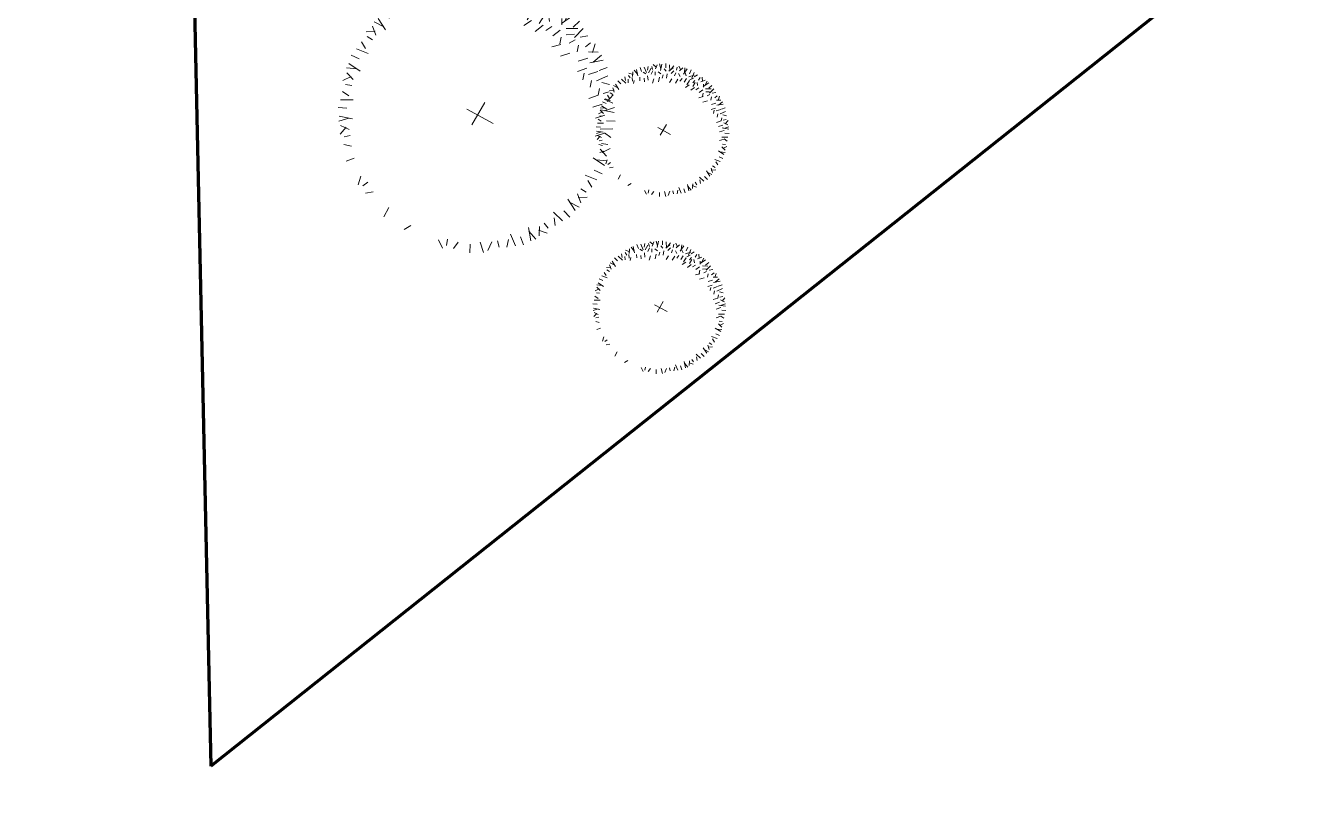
# Model space of a CAD drawing. Header units: millimetres. Extents: x 111 to 1506, y 14 to 566.
# Drawn here: x 221.747 to 224.161, y 181.405 to 182.878 of the extents above; entities that cross this region are included whole.
import ezdxf

# ---------------------------------------------------------------- set-up
doc = ezdxf.new("R2010")
doc.units = ezdxf.units.MM
doc.layers.add('ARB-CERCO', color=97, linetype='Continuous', lineweight=5)
doc.layers.add('G', color=254, linetype='Continuous', lineweight=5)

# ---------------------------------------------------------------- blocks, each defined once
blk = doc.blocks.new('A$C05551F4C')
at = {"color": 0, "linetype": 'ByBlock'}
for p, q in [((-0.1148, 0.2892), (-0.113, 0.3077)), ((-0.0892, 0.2954), (-0.0948, 0.3098)), ((-0.0896, 0.3199), (-0.0714, 0.308)), ((-0.0692, 0.3215), (-0.0758, 0.2998)), ((-0.0594, 0.3274), (-0.0488, 0.3042)), ((-0.0497, 0.2957), (-0.0475, 0.328)), ((-0.0255, 0.3123), (-0.0274, 0.3331)), ((-0.0039, 0.3001), (-0.0083, 0.3296)), ((0.0037, 0.3114), (0.0124, 0.3277)), ((0.0297, 0.3073), (0.03, 0.3227)), ((0.0387, 0.3301), (0.051, 0.3121)), ((0.0582, 0.3237), (0.0438, 0.3062)), ((0.0663, 0.2925), (0.0807, 0.3215)), ((0.0694, 0.3255), (0.0704, 0.2999)), ((0.095, 0.2986), (0.1012, 0.3184)), ((0.1103, 0.279), (0.1176, 0.3079)), ((-0.1793, 0.2799), (-0.1605, 0.2625)), ((-0.1581, 0.2543), (-0.1685, 0.285)), ((-0.1422, 0.2789), (-0.1518, 0.2974)), ((-0.1175, 0.2759), (-0.1328, 0.3015)), ((0.1185, 0.2688), (0.1332, 0.2783)), ((0.1216, 0.2865), (0.136, 0.2983)), ((0.1441, 0.2728), (0.1503, 0.2869)), ((0.1767, 0.277), (0.1567, 0.2664)), ((0.1611, 0.2904), (0.1656, 0.269)), ((-0.1945, 0.239), (-0.2052, 0.2501)), ((-0.2042, 0.2614), (-0.1828, 0.2573)), ((-0.186, 0.2707), (-0.1838, 0.2481)), ((0.1278, 0.2451), (0.1434, 0.2504)), ((0.1363, 0.2555), (0.1509, 0.265)), ((0.1722, 0.2451), (0.1966, 0.2664)), ((0.1878, 0.2744), (0.1789, 0.2504)), ((0.2011, 0.2397), (0.2144, 0.2557)), ((-0.2371, 0.2034), (-0.2531, 0.2168)), ((-0.2158, 0.2234), (-0.2211, 0.2412)), ((0.1562, 0.2235), (0.1709, 0.233)), ((0.2015, 0.2158), (0.2012, 0.2313)), ((0.2077, 0.2158), (0.2255, 0.2397)), ((0.2211, 0.2184), (0.2388, 0.2238)), ((0.1629, 0.2022), (0.1776, 0.2117)), ((0.1802, 0.1896), (0.1971, 0.2029)), ((0.2119, 0.2072), (0.2393, 0.2068)), ((0.2122, 0.1917), (0.2316, 0.1933)), ((0.2366, 0.1971), (0.2477, 0.2078)), ((0.2683, 0.1886), (0.2458, 0.1864)), ((0.259, 0.2068), (0.255, 0.1854)), ((-0.2877, 0.1635), (-0.2664, 0.1679)), ((0.1773, 0.1632), (0.1989, 0.1686)), ((0.2194, 0.1722), (0.2329, 0.1797)), ((0.238, 0.1512), (0.2412, 0.1673)), ((0.252, 0.1607), (0.2827, 0.1711)), ((0.2775, 0.1819), (0.2601, 0.1631)), ((0.2766, 0.1448), (0.295, 0.1544)), ((-0.2839, 0.124), (-0.2956, 0.1383)), ((-0.2702, 0.1465), (-0.2843, 0.1527)), ((0.1982, 0.1408), (0.2209, 0.1482)), ((0.2222, 0.1343), (0.2393, 0.1382)), ((0.2342, 0.1166), (0.2547, 0.1233)), ((0.2632, 0.1339), (0.2682, 0.1486)), ((0.2736, 0.1201), (0.2991, 0.1354)), ((0.2224, 0.0927), (0.2445, 0.0904)), ((0.265, 0.1076), (0.2837, 0.1025)), ((0.27, 0.1223), (0.2956, 0.1124)), ((0.2869, 0.1174), (0.3053, 0.1156)), ((0.2931, 0.0918), (0.3074, 0.0974)), ((0.3175, 0.0922), (0.3056, 0.074)), ((-0.3229, 0.0718), (-0.2973, 0.0728)), ((0.2344, 0.0646), (0.2583, 0.0637)), ((0.265, 0.0868), (0.2804, 0.0892)), ((0.2753, 0.0607), (0.2838, 0.0747)), ((0.3191, 0.0718), (0.2974, 0.0784)), ((0.3251, 0.0621), (0.3018, 0.0514)), ((0.2548, 0.0502), (0.2721, 0.048)), ((0.2931, 0.0358), (0.3029, 0.0479)), ((0.2934, 0.0523), (0.3257, 0.0501)), ((-0.3088, 0.006), (-0.3251, 0.0148)), ((-0.0275, 0), (0.0346, 0)), ((-0.0009, 0.0293), (0.0013, -0.0426)), ((0.2407, 0.0111), (0.2607, 0.0014)), ((0.2566, 0.0113), (0.2805, 0.0104)), ((0.26, 0.0294), (0.2815, 0.0287)), ((0.2858, 0.0105), (0.3017, -0.0008)), ((0.2955, 0.0225), (0.3163, 0.0046)), ((0.2977, 0.0065), (0.3273, 0.0109)), ((0.31, 0.0282), (0.3307, 0.03)), ((0.2423, -0.0195), (0.2645, -0.0285)), ((0.2633, -0.018), (0.2871, -0.0189)), ((0.2787, -0.0091), (0.294, -0.0121)), ((0.2795, -0.0372), (0.2923, -0.0269)), ((0.305, -0.0271), (0.3203, -0.0274)), ((0.309, -0.001), (0.3254, -0.0098)), ((0.2544, -0.0613), (0.2743, -0.0693)), ((0.2566, -0.04), (0.2721, -0.0479)), ((0.2876, -0.0666), (0.301, -0.0586)), ((0.3213, -0.0555), (0.3038, -0.0412)), ((0.3277, -0.0361), (0.3097, -0.0484)), ((-0.3173, -0.0872), (-0.3053, -0.069)), ((-0.2928, -0.0868), (-0.3072, -0.0924)), ((0.2299, -0.0719), (0.2455, -0.0879)), ((0.2455, -0.0852), (0.261, -0.0799)), ((0.2721, -0.0879), (0.2832, -0.1039)), ((0.2854, -0.0799), (0.2987, -0.1039)), ((0.2901, -0.0637), (0.3191, -0.0781)), ((0.3231, -0.0668), (0.2976, -0.0678)), ((-0.2866, -0.1125), (-0.3051, -0.1106)), ((0.2211, -0.1012), (0.2388, -0.1172)), ((0.2588, -0.1039), (0.2721, -0.1119)), ((0.2766, -0.1077), (0.3056, -0.1149)), ((0.2842, -0.119), (0.2959, -0.1334)), ((0.2962, -0.0924), (0.3161, -0.0986)), ((-0.2763, -0.1398), (-0.2947, -0.1495)), ((0.2322, -0.1438), (0.2499, -0.1598)), ((0.2499, -0.1305), (0.2655, -0.1252)), ((0.2704, -0.1415), (0.2845, -0.1477)), ((-0.2773, -0.1769), (-0.2599, -0.1581)), ((-0.268, -0.1836), (-0.2455, -0.1814)), ((0.1989, -0.1758), (0.2144, -0.1705)), ((0.21, -0.1545), (0.2277, -0.1705)), ((0.2166, -0.1811), (0.2344, -0.1971)), ((0.2427, -0.1696), (0.264, -0.194)), ((0.272, -0.1851), (0.248, -0.1763)), ((0.2747, -0.1741), (0.264, -0.1541)), ((0.288, -0.1585), (0.2667, -0.163)), ((-0.2363, -0.1921), (-0.2474, -0.2028)), ((-0.2208, -0.2135), (-0.2386, -0.2188)), ((-0.2075, -0.2108), (-0.2252, -0.2348)), ((0.1678, -0.2104), (0.1855, -0.2264)), ((0.1922, -0.1998), (0.2077, -0.1945)), ((0.2134, -0.2051), (0.2374, -0.2229)), ((0.2374, -0.1985), (0.2534, -0.2118)), ((-0.2008, -0.2348), (-0.2141, -0.2507)), ((-0.172, -0.2401), (-0.1964, -0.2614)), ((0.1545, -0.2291), (0.1722, -0.2451)), ((0.1862, -0.2657), (0.184, -0.2431)), ((0.1855, -0.2264), (0.2011, -0.2211)), ((0.1948, -0.234), (0.2054, -0.2451)), ((0.2161, -0.2184), (0.2214, -0.2362)), ((-0.1875, -0.2694), (-0.1786, -0.2454)), ((-0.1764, -0.2721), (-0.1564, -0.2614)), ((-0.1609, -0.2854), (-0.1653, -0.2641)), ((-0.1439, -0.2678), (-0.15, -0.2819)), ((-0.1101, -0.274), (-0.1173, -0.303)), ((0.0968, -0.269), (0.1145, -0.285)), ((0.1177, -0.2709), (0.1331, -0.2965)), ((0.1345, -0.2477), (0.1523, -0.2637)), ((0.1424, -0.274), (0.1521, -0.2924)), ((0.1584, -0.2493), (0.1687, -0.2801)), ((0.1795, -0.2749), (0.1608, -0.2575)), ((0.2045, -0.2564), (0.1831, -0.2524)), ((-0.1214, -0.2816), (-0.1357, -0.2933)), ((-0.0947, -0.2936), (-0.1009, -0.3135)), ((-0.066, -0.2875), (-0.0804, -0.3165)), ((-0.0692, -0.3205), (-0.0702, -0.295)), ((-0.0579, -0.3187), (-0.0435, -0.3012)), ((-0.0295, -0.3023), (-0.0298, -0.3177)), ((-0.0034, -0.3064), (-0.0122, -0.3228)), ((0.0041, -0.2951), (0.0085, -0.3246)), ((0.05, -0.2907), (0.0478, -0.3231)), ((0.0597, -0.3224), (0.049, -0.2992)), ((0.0694, -0.3165), (0.076, -0.2948)), ((0.0898, -0.3149), (0.0716, -0.303)), ((0.0894, -0.2905), (0.095, -0.3048)), ((0.1151, -0.2843), (0.1132, -0.3027)), ((-0.0385, -0.3251), (-0.0507, -0.3071)), ((0.0258, -0.3074), (0.0277, -0.3281))]:
    blk.add_line(p, q, dxfattribs=at)

msp = doc.modelspace()

# ---------------------------------------------------------------- hatches: boundary and pattern name
at = {"layer": 'G', "lineweight": 100, "ltscale": 1000}
h = msp.add_hatch(dxfattribs=at)
h.set_pattern_fill('AR-HBONE', color=256, scale=0.046, angle=-22.08523, style=0)
h.set_pattern_definition([(22.914772, (777.23143, 1670.63463), (0.097837146, 0.241122153), [0.552, -0.184]), (112.914772, (777.40091, 1670.70627), (0.097837146, 0.241122153), [0.552, -0.184])])
edge = h.paths.add_edge_path()
edge.add_line((221.74739, 201.07699), (222.24177, 203.56684))
edge.add_line((222.24177, 203.56684), (283.25265, 176.18215))
edge.add_line((283.25265, 176.18215), (282.61554, 174.27589))
edge.add_line((282.61554, 174.27589), (222.04443, 201.46319))

# ---------------------------------------------------------------- linework, layer by layer
at = {"lineweight": 100, "ltscale": 1000}
for p in [(221.89512, 190.72936), (227.06821, 185.43813)]:
    msp.add_line(p, (222.09585, 181.48479), dxfattribs=at)

# ---------------------------------------------------------------- block references
at = {"layer": 'ARB-CERCO'}
for p, xscale, yscale, zscale, rotation in [((222.59754, 182.70965), 0.786722348914222, 0.786722348914222, 0.786722348914222, 59.94184765909385), ((222.94665, 182.68066), 0.3774895201833683, 0.3774895201833683, 0.3774895201833683, 59.94184765910946), ((222.94045, 182.34752), 0.3774895201833683, 0.3774895201833683, 0.3774895201833683, 59.94184765910946)]:
    msp.add_blockref('A$C05551F4C', p, dxfattribs=dict(at, xscale=xscale, yscale=yscale, zscale=zscale, rotation=rotation))

doc.saveas('drawing.dxf')
